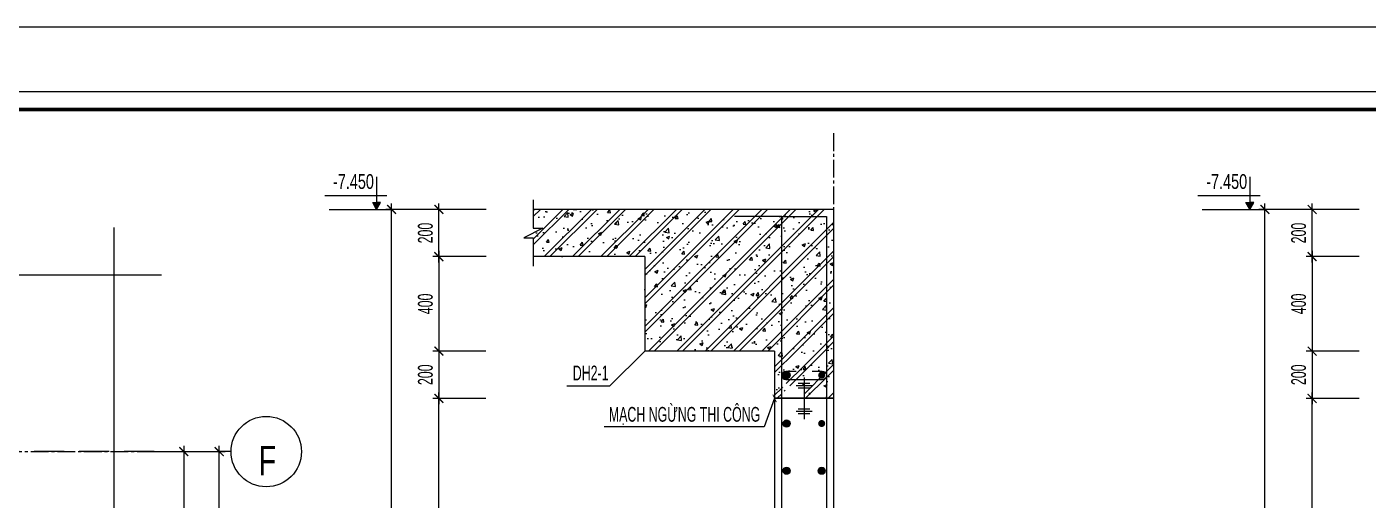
# Model space of a CAD drawing. Header units: millimetres. Extents: x 49116 to 95141, y 45601 to 60451.
# Drawn here: x 58884 to 64564, y 58447 to 60451 of the extents above; entities that cross this region are included whole.
import ezdxf

# ---------------------------------------------------------------- set-up
doc = ezdxf.new("R2010")
doc.units = ezdxf.units.MM
doc.header["$MEASUREMENT"] = 0
doc.linetypes.add('CENTER2', pattern=[1.125, 0.75, -0.125, 0.125, -0.125])
doc.linetypes.add('HIDDEN', pattern=[9.525, 6.35, -3.175])
doc.layers.get('DEFPOINTS').update_dxf_attribs({"color": 252})
for name, color, linetype in [('CDC-KHUNGTEN', 7, 'Continuous'), ('CDC.01.AXIS', 160, 'CENTER2'), ('CDC.02.DIM', 1, 'Continuous'), ('CDC.03.BORDER', 3, 'Continuous'), ('CDC.04.HIDDEN', 8, 'HIDDEN'), ('CDC.05.STEEL', 4, 'Continuous'), ('CDC.06.TEXT', 2, 'Continuous'), ('CDC.10.HATCH', 251, 'Continuous'), ('CDC.16.BIGTEXT', 6, 'Continuous')]:
    doc.layers.add(name, color=color, linetype=linetype)
doc.layers.add('CDC_11.NOTE', color=8, linetype='Continuous', lineweight=18)
doc.layers.add('KCS_CHI', color=1, linetype='Continuous', lineweight=15)
doc.styles.add('arial', font='arial.ttf', dxfattribs={"width": 0.6})
doc.styles.add('arial1', font='arial.ttf', dxfattribs={"width": 0.7})
doc.linetypes.add('ZIGZAG', pattern='A,0.0001,-0.2,[131,ltypeshp.shx,S=0.2,R=0,X=-0.2,Y=0],-0.4,[131,ltypeshp.shx,S=0.2,R=180,X=0.2,Y=0],-0.2', length=0.8001)
doc.dimstyles.new('1-25', dxfattribs={"dimscale": 25, "dimtxt": 2.5, "dimasz": 1, "dimexe": 1, "dimexo": 1, "dimgap": 1, "dimtad": 1, "dimdec": 0, "dimrnd": 1, "dimdsep": 46, "dimtxsty": 'arial1', "dimblk": 'ARCHTICK', "dimcen": 1, "dimdle": 1, "dimclrd": 1, "dimclre": 1, "dimclrt": 2, "dimadec": 0, "dimazin": 0, "dimtfac": 0.00072, "dimtdec": 0, "dimtix": 1, "dimtmove": 2, "dimatfit": 3, "dimldrblk": 'ARCHTICK', "dimfxl": 1, "dimtolj": 1, "dimarcsym": 0})
doc.dimstyles.new('DIM25', dxfattribs={"dimscale": 25, "dimtxt": 2.5, "dimasz": 1.5, "dimexe": 1, "dimexo": 0, "dimgap": 1, "dimtad": 1, "dimdec": 0, "dimzin": 0, "dimdsep": 46, "dimtxsty": 'arial', "dimblk1": 'ARCHTICK', "dimblk2": 'ARCHTICK', "dimsah": 1, "dimcen": 0.09, "dimdle": 1, "dimclrd": 256, "dimclre": 1, "dimclrt": 2, "dimadec": 0, "dimazin": 0, "dimtfac": 1, "dimtdec": 0, "dimtix": 1, "dimtmove": 2, "dimatfit": 0, "dimldrblk": 'DOT', "dimfxl": 50, "dimtolj": 1, "dimtzin": 0, "dimarcsym": 0})
doc.dimstyles.new('dim50', dxfattribs={"dimscale": 25, "dimtxt": 2.5, "dimasz": 1.5, "dimexe": 1, "dimexo": 0, "dimgap": 1, "dimtad": 1, "dimdec": 0, "dimlfac": 2, "dimzin": 0, "dimdsep": 46, "dimtxsty": 'arial', "dimblk1": 'ARCHTICK', "dimblk2": 'ARCHTICK', "dimsah": 1, "dimcen": 0.09, "dimdle": 1, "dimclrd": 256, "dimclre": 1, "dimclrt": 2, "dimadec": 0, "dimazin": 0, "dimtfac": 1, "dimtdec": 0, "dimtix": 1, "dimtmove": 2, "dimatfit": 0, "dimldrblk": 'DOT', "dimfxl": 50, "dimtolj": 1, "dimtzin": 0, "dimarcsym": 0})
pattern_1 = [(50, (38656.8, 85479.55), (143.45204, -12.55043), [15, -165]), (355, (38656.8, 85479.55), (-27.75027, 150.4384), [12, -132]), (100.4514, (38668.76, 85478.5), (115.7019, 137.8879), [12.74804, -140.2284]), (46.1842, (38656.8, 85519.55), (213.4482, -33.1038), [22.5, -247.5]), (96.6356, (38674.59, 85516.79), (186.9325, 194.8236), [19.122, -210.3426]), (351.1842, (38656.8, 85519.55), (186.9324, 194.8237), [18, -198]), (21, (38676.8, 85509.55), (119.3814, -80.52378), [15, -165]), (326, (38676.8, 85509.55), (48.66307, 145.03), [12, -132]), (71.4514, (38686.75, 85502.84), (168.0445, 64.5061), [12.74804, -140.2284]), (37.5, (38656.8, 85479.547), (2.43197, 66.57877), [0, -130.4, 0, -134, 0, -132.5]), (7.5, (38656.8, 85479.55), (52.61391, 78.88234), [0, -76.4, 0, -127.4, 0, -50.5]), (327.5, (38612.2, 85479.547), (106.76449, -4.510974), [0, -50, 0, -156, 0, -207]), (317.5, (38592.2, 85479.55), (116.63723, 20.021), [0, -65, 0, -103.6, 0, -147]), (45, (38656.8, 85479.55), (-60.10408, 60.10408), []), (45, (38656.8, 85504.05), (-60.10408, 60.10408), [])]

# ---------------------------------------------------------------- blocks, each defined once
blk = doc.blocks.new('_ArchTick')
at = {"color": 0, "linetype": 'ByBlock', "const_width": 0.15}
blk.add_lwpolyline([(-0.5, -0.5), (0.5, 0.5)], dxfattribs=at)
blk = doc.blocks.new('*D82')
at = {"layer": 'CDC.02.DIM', "color": 1, "lineweight": -2, "transparency": 16777216}
for p, q in [((59399.6, 58652.3), (59723.5, 58652.3)), ((59399.6, 55172.3), (59723.5, 55172.3))]:
    blk.add_line(p, q, dxfattribs=at)
at = {"layer": 'CDC.02.DIM', "lineweight": -2, "transparency": 16777216}
blk.add_line((59698.5, 55147.3), (59698.5, 58677.3), dxfattribs=at)
at = {"layer": 'DEFPOINTS', "color": 0, "transparency": 16777216}
for p in [(59399.6, 58652.3), (59698.5, 58652.3), (59399.6, 55172.3)]:
    blk.add_point(p, dxfattribs=at)
at = {"layer": 'CDC.02.DIM', "lineweight": -2, "transparency": 16777216, "xscale": 37.5, "yscale": 37.5, "zscale": 37.5}
for p, rotation in [((59698.5, 58652.3), 90), ((59698.5, 55172.3), 270)]:
    blk.add_blockref('_ArchTick', p, dxfattribs=dict(at, rotation=rotation))
at = {"layer": 'CDC.02.DIM', "color": 2, "transparency": 16777216, "insert": (59641.6, 56912.3), "char_height": 62.5, "attachment_point": 5, "rotation": 90, "style": 'arial'}
blk.add_mtext('\\A1;6960', dxfattribs=at)
blk = doc.blocks.new('_DOT')
at = {"color": 0, "linetype": 'ByBlock'}
blk.add_line((-0.5, 0), (-1, 0), dxfattribs=at)
at = {"color": 0, "linetype": 'ByBlock', "const_width": 0.5}
blk.add_lwpolyline([(-0.25, 0, 1), (0.25, 0, 1)], format="xyb", close=True, dxfattribs=at)
blk = doc.blocks.new('*D95')
at = {"layer": 'CDC.02.DIM', "color": 1, "lineweight": -2, "transparency": 16777216}
for p, q in [((60827.7, 58877.6), (60603.7, 58877.6)), ((60827.7, 56528), (60603.7, 56528))]:
    blk.add_line(p, q, dxfattribs=at)
at = {"layer": 'CDC.02.DIM', "lineweight": -2, "transparency": 16777216}
blk.add_line((60628.7, 56503), (60628.7, 58902.6), dxfattribs=at)
at = {"layer": 'DEFPOINTS', "color": 0, "transparency": 16777216}
for p in [(60628.7, 58877.6), (60827.7, 58877.6), (60827.7, 56528)]:
    blk.add_point(p, dxfattribs=at)
at = {"layer": 'CDC.02.DIM', "lineweight": -2, "transparency": 16777216, "xscale": 37.5, "yscale": 37.5, "zscale": 37.5}
for p, rotation in [((60628.7, 58877.6), 90), ((60628.7, 56528), 270)]:
    blk.add_blockref('_ArchTick', p, dxfattribs=dict(at, rotation=rotation))
at = {"layer": 'CDC.02.DIM', "color": 2, "transparency": 16777216, "insert": (60571.8, 57702.8), "char_height": 62.5, "attachment_point": 5, "rotation": 90, "style": 'arial'}
blk.add_mtext('\\A1;2350', dxfattribs=at)
blk = doc.blocks.new('*D96')
at = {"layer": 'CDC.02.DIM', "color": 1, "lineweight": -2, "transparency": 16777216}
for p, q in [((60828.7, 59678), (60603.7, 59678)), ((60828.7, 59478), (60603.7, 59478))]:
    blk.add_line(p, q, dxfattribs=at)
at = {"layer": 'CDC.02.DIM', "lineweight": -2, "transparency": 16777216}
blk.add_line((60628.7, 59453), (60628.7, 59703), dxfattribs=at)
at = {"layer": 'DEFPOINTS', "color": 0, "transparency": 16777216}
for p in [(60628.7, 59678), (60828.7, 59678), (60828.7, 59478)]:
    blk.add_point(p, dxfattribs=at)
at = {"layer": 'CDC.02.DIM', "lineweight": -2, "transparency": 16777216, "xscale": 37.5, "yscale": 37.5, "zscale": 37.5}
for p, rotation in [((60628.7, 59678), 90), ((60628.7, 59478), 270)]:
    blk.add_blockref('_ArchTick', p, dxfattribs=dict(at, rotation=rotation))
at = {"layer": 'CDC.02.DIM', "color": 2, "transparency": 16777216, "insert": (60571.8, 59578), "char_height": 62.5, "attachment_point": 5, "rotation": 90, "style": 'arial'}
blk.add_mtext('\\A1;200', dxfattribs=at)
blk = doc.blocks.new('*D97')
at = {"layer": 'CDC.02.DIM', "color": 1, "lineweight": -2, "transparency": 16777216}
for p, q in [((60828.7, 59678), (60403.7, 59678)), ((60828.7, 56528), (60403.7, 56528))]:
    blk.add_line(p, q, dxfattribs=at)
at = {"layer": 'CDC.02.DIM', "lineweight": -2, "transparency": 16777216}
blk.add_line((60428.7, 56503), (60428.7, 59703), dxfattribs=at)
at = {"layer": 'DEFPOINTS', "color": 0, "transparency": 16777216}
for p in [(60428.7, 59678), (60828.7, 59678), (60828.7, 56528)]:
    blk.add_point(p, dxfattribs=at)
at = {"layer": 'CDC.02.DIM', "lineweight": -2, "transparency": 16777216, "xscale": 37.5, "yscale": 37.5, "zscale": 37.5}
for p, rotation in [((60428.7, 59678), 90), ((60428.7, 56528), 270)]:
    blk.add_blockref('_ArchTick', p, dxfattribs=dict(at, rotation=rotation))
at = {"layer": 'CDC.02.DIM', "color": 2, "transparency": 16777216, "insert": (60371.8, 58103), "char_height": 62.5, "attachment_point": 5, "rotation": 90, "style": 'arial'}
blk.add_mtext('\\A1;3150', dxfattribs=at)
blk = doc.blocks.new('*D105')
at = {"layer": 'CDC.02.DIM', "color": 1, "lineweight": -2, "transparency": 16777216}
for p, q in [((64526.1, 58877.6), (64302, 58877.6)), ((64527, 56528), (64302, 56528))]:
    blk.add_line(p, q, dxfattribs=at)
at = {"layer": 'CDC.02.DIM', "lineweight": -2, "transparency": 16777216}
blk.add_line((64327, 56503), (64327, 58902.6), dxfattribs=at)
at = {"layer": 'DEFPOINTS', "color": 0, "transparency": 16777216}
for p in [(64327, 58877.6), (64526.1, 58877.6), (64527, 56528)]:
    blk.add_point(p, dxfattribs=at)
at = {"layer": 'CDC.02.DIM', "lineweight": -2, "transparency": 16777216, "xscale": 37.5, "yscale": 37.5, "zscale": 37.5}
for p, rotation in [((64327, 58877.6), 90), ((64327, 56528), 270)]:
    blk.add_blockref('_ArchTick', p, dxfattribs=dict(at, rotation=rotation))
at = {"layer": 'CDC.02.DIM', "color": 2, "transparency": 16777216, "insert": (64270.1, 57702.8), "char_height": 62.5, "attachment_point": 5, "rotation": 90, "style": 'arial'}
blk.add_mtext('\\A1;2350', dxfattribs=at)
blk = doc.blocks.new('*D106')
at = {"layer": 'CDC.02.DIM', "color": 1, "lineweight": -2, "transparency": 16777216}
for p, q in [((64527, 59678), (64302, 59678)), ((64527, 59478), (64302, 59478))]:
    blk.add_line(p, q, dxfattribs=at)
at = {"layer": 'CDC.02.DIM', "lineweight": -2, "transparency": 16777216}
blk.add_line((64327, 59453), (64327, 59703), dxfattribs=at)
at = {"layer": 'DEFPOINTS', "color": 0, "transparency": 16777216}
for p in [(64327, 59678), (64527, 59678), (64527, 59478)]:
    blk.add_point(p, dxfattribs=at)
at = {"layer": 'CDC.02.DIM', "lineweight": -2, "transparency": 16777216, "xscale": 37.5, "yscale": 37.5, "zscale": 37.5}
for p, rotation in [((64327, 59678), 90), ((64327, 59478), 270)]:
    blk.add_blockref('_ArchTick', p, dxfattribs=dict(at, rotation=rotation))
at = {"layer": 'CDC.02.DIM', "color": 2, "transparency": 16777216, "insert": (64270.1, 59578), "char_height": 62.5, "attachment_point": 5, "rotation": 90, "style": 'arial'}
blk.add_mtext('\\A1;200', dxfattribs=at)
blk = doc.blocks.new('*D107')
at = {"layer": 'CDC.02.DIM', "color": 1, "lineweight": -2, "transparency": 16777216}
for p, q in [((64527, 59678), (64102.1, 59678)), ((64527, 56528), (64102.1, 56528))]:
    blk.add_line(p, q, dxfattribs=at)
at = {"layer": 'CDC.02.DIM', "lineweight": -2, "transparency": 16777216}
blk.add_line((64127.1, 56503), (64127.1, 59703), dxfattribs=at)
at = {"layer": 'DEFPOINTS', "color": 0, "transparency": 16777216}
for p in [(64127.1, 59678), (64527, 59678), (64527, 56528)]:
    blk.add_point(p, dxfattribs=at)
at = {"layer": 'CDC.02.DIM', "lineweight": -2, "transparency": 16777216, "xscale": 37.5, "yscale": 37.5, "zscale": 37.5}
for p, rotation in [((64127.1, 59678), 90), ((64127.1, 56528), 270)]:
    blk.add_blockref('_ArchTick', p, dxfattribs=dict(at, rotation=rotation))
at = {"layer": 'CDC.02.DIM', "color": 2, "transparency": 16777216, "insert": (64070.1, 58103), "char_height": 62.5, "attachment_point": 5, "rotation": 90, "style": 'arial'}
blk.add_mtext('\\A1;3150', dxfattribs=at)
blk = doc.blocks.new('*D206')
at = {"layer": 'CDC.02.DIM', "color": 1, "lineweight": -2, "transparency": 16777216}
for p, q in [((60827.7, 59478), (60603.7, 59478)), ((60827.7, 59078), (60603.7, 59078))]:
    blk.add_line(p, q, dxfattribs=at)
at = {"layer": 'CDC.02.DIM', "lineweight": -2, "transparency": 16777216}
blk.add_line((60628.7, 59503), (60628.7, 59053), dxfattribs=at)
at = {"layer": 'DEFPOINTS', "color": 0, "transparency": 16777216}
for p in [(60827.7, 59478), (60628.7, 59078), (60827.7, 59078)]:
    blk.add_point(p, dxfattribs=at)
at = {"layer": 'CDC.02.DIM', "lineweight": -2, "transparency": 16777216, "xscale": 37.5, "yscale": 37.5, "zscale": 37.5}
for p, rotation in [((60628.7, 59478), 90), ((60628.7, 59078), 270)]:
    blk.add_blockref('_ArchTick', p, dxfattribs=dict(at, rotation=rotation))
at = {"layer": 'CDC.02.DIM', "color": 2, "transparency": 16777216, "insert": (60571.8, 59278), "char_height": 62.5, "attachment_point": 5, "rotation": 90, "style": 'arial'}
blk.add_mtext('\\A1;400', dxfattribs=at)
blk = doc.blocks.new('*D207')
at = {"layer": 'CDC.02.DIM', "lineweight": -2, "transparency": 16777216}
blk.add_line((60628.7, 59103), (60628.7, 58852.6), dxfattribs=at)
at = {"layer": 'CDC.02.DIM', "color": 1, "lineweight": -2, "transparency": 16777216}
for p, q in [((60827.7, 59078), (60603.7, 59078)), ((60827.7, 58877.6), (60603.7, 58877.6))]:
    blk.add_line(p, q, dxfattribs=at)
at = {"layer": 'DEFPOINTS', "color": 0, "transparency": 16777216}
for p in [(60827.7, 59078), (60628.7, 58877.6), (60827.7, 58877.6)]:
    blk.add_point(p, dxfattribs=at)
at = {"layer": 'CDC.02.DIM', "lineweight": -2, "transparency": 16777216, "xscale": 37.5, "yscale": 37.5, "zscale": 37.5}
for p, rotation in [((60628.7, 59078), 90), ((60628.7, 58877.6), 270)]:
    blk.add_blockref('_ArchTick', p, dxfattribs=dict(at, rotation=rotation))
at = {"layer": 'CDC.02.DIM', "color": 2, "transparency": 16777216, "insert": (60571.8, 58977.8), "char_height": 62.5, "attachment_point": 5, "rotation": 90, "style": 'arial'}
blk.add_mtext('\\A1;200', dxfattribs=at)
blk = doc.blocks.new('*D208')
at = {"layer": 'CDC.02.DIM', "color": 1, "lineweight": -2, "transparency": 16777216}
for p, q in [((64526.1, 59478), (64302, 59478)), ((64526.1, 59078), (64302, 59078))]:
    blk.add_line(p, q, dxfattribs=at)
at = {"layer": 'CDC.02.DIM', "lineweight": -2, "transparency": 16777216}
blk.add_line((64327, 59503), (64327, 59053), dxfattribs=at)
at = {"layer": 'DEFPOINTS', "color": 0, "transparency": 16777216}
for p in [(64526.1, 59478), (64327, 59078), (64526.1, 59078)]:
    blk.add_point(p, dxfattribs=at)
at = {"layer": 'CDC.02.DIM', "lineweight": -2, "transparency": 16777216, "xscale": 37.5, "yscale": 37.5, "zscale": 37.5}
for p, rotation in [((64327, 59478), 90), ((64327, 59078), 270)]:
    blk.add_blockref('_ArchTick', p, dxfattribs=dict(at, rotation=rotation))
at = {"layer": 'CDC.02.DIM', "color": 2, "transparency": 16777216, "insert": (64270.1, 59278), "char_height": 62.5, "attachment_point": 5, "rotation": 90, "style": 'arial'}
blk.add_mtext('\\A1;400', dxfattribs=at)
blk = doc.blocks.new('*D209')
at = {"layer": 'CDC.02.DIM', "lineweight": -2, "transparency": 16777216}
blk.add_line((64327, 59103), (64327, 58852.6), dxfattribs=at)
at = {"layer": 'CDC.02.DIM', "color": 1, "lineweight": -2, "transparency": 16777216}
for p, q in [((64526.1, 59078), (64302, 59078)), ((64526.1, 58877.6), (64302, 58877.6))]:
    blk.add_line(p, q, dxfattribs=at)
at = {"layer": 'DEFPOINTS', "color": 0, "transparency": 16777216}
for p in [(64526.1, 59078), (64327, 58877.6), (64526.1, 58877.6)]:
    blk.add_point(p, dxfattribs=at)
at = {"layer": 'CDC.02.DIM', "lineweight": -2, "transparency": 16777216, "xscale": 37.5, "yscale": 37.5, "zscale": 37.5}
for p, rotation in [((64327, 59078), 90), ((64327, 58877.6), 270)]:
    blk.add_blockref('_ArchTick', p, dxfattribs=dict(at, rotation=rotation))
at = {"layer": 'CDC.02.DIM', "color": 2, "transparency": 16777216, "insert": (64270.1, 58977.8), "char_height": 62.5, "attachment_point": 5, "rotation": 90, "style": 'arial'}
blk.add_mtext('\\A1;200', dxfattribs=at)
blk = doc.blocks.new('KHUNG A1')
at = {"layer": 'CDC-KHUNGTEN', "color": 8}
blk.add_lwpolyline([(10368.18, 709.17), (10447.22, 709.17), (10447.22, 1281.17), (9647.22, 1281.17), (9647.22, 709.17), (10368.18, 709.17)], dxfattribs=at)
at = {"layer": 'CDC-KHUNGTEN', "color": 255, "lineweight": 60}
blk.add_lwpolyline([(10366.22, 712.17), (10366.22, 1278.17), (9650.22, 1278.17), (9650.22, 712.17), (10366.22, 712.17)], close=True, dxfattribs=at)
at = {"layer": 'DEFPOINTS', "color": 1, "ltscale": 0.2}
blk.add_lwpolyline([(9617.22, 698.17), (9617.22, 1292.17), (10458.22, 1292.17), (10458.22, 698.17), (9617.22, 698.17)], close=True, dxfattribs=at)
blk = doc.blocks.new('bang')
at = {"layer": 'CDC_11.NOTE', "ltscale": 3}
for points in [[(-25, 65), (25, 65)], [(0, 90), (0, -90)], [(-35, 55), (35, 55)], [(-25, 45), (25, 45)], [(-35, -55), (35, -55)], [(-25, -45), (25, -45)], [(-25, -65), (25, -65)]]:
    blk.add_lwpolyline(points, dxfattribs=at)
blk = doc.blocks.new('*D221')
at = {"layer": 'CDC.02.DIM', "color": 1, "lineweight": -2, "transparency": 16777216}
for p, q in [((59399.6, 58652.3), (59573.5, 58652.3)), ((59399.6, 56902.3), (59573.5, 56902.3))]:
    blk.add_line(p, q, dxfattribs=at)
at = {"layer": 'CDC.02.DIM', "lineweight": -2, "transparency": 16777216}
blk.add_line((59548.5, 58677.3), (59548.5, 56877.3), dxfattribs=at)
at = {"layer": 'DEFPOINTS', "color": 0, "transparency": 16777216}
for p in [(59399.6, 58652.3), (59399.6, 56902.3), (59548.5, 56902.3)]:
    blk.add_point(p, dxfattribs=at)
at = {"layer": 'CDC.02.DIM', "lineweight": -2, "transparency": 16777216, "xscale": 37.5, "yscale": 37.5, "zscale": 37.5}
for p, rotation in [((59548.5, 58652.3), 90), ((59548.5, 56902.3), 270)]:
    blk.add_blockref('_ArchTick', p, dxfattribs=dict(at, rotation=rotation))
at = {"layer": 'CDC.02.DIM', "color": 2, "transparency": 16777216, "insert": (59491.5, 57777.3), "char_height": 62.5, "attachment_point": 5, "rotation": 90, "style": 'arial'}
blk.add_mtext('\\A1;3500', dxfattribs=at)

msp = doc.modelspace()

# ---------------------------------------------------------------- hatches: boundary and pattern name
at = {"layer": 'CDC.05.STEEL'}
for points in [[(62116.12, 58975.92, 1), (62086.12, 58975.92, 1)], [(62235.04, 58975.92, -1), (62265.04, 58975.92, -1)], [(62116.12, 58771.3, 1), (62086.12, 58771.3, 1)], [(62235.04, 58771.3, -1), (62265.04, 58771.3, -1)], [(62116.12, 58571.3, 1), (62086.12, 58571.3, 1)], [(62235.04, 58571.3, -1), (62265.04, 58571.3, -1)]]:
    msp.add_hatch(color=1, dxfattribs=at).paths.add_polyline_path(points)
at = {"layer": 'CDC.10.HATCH'}
h = msp.add_hatch(dxfattribs=at)
h.set_pattern_fill('CHAU-01', color=256, scale=20, style=0, pattern_type=2)
h.set_pattern_definition(pattern_1)
h.paths.add_polyline_path([(61500.58, 59078.02), (62175.58, 59078.02), (62175.58, 59678.02), (61028.67, 59678.02), (61028.67, 59598.02), (61068.67, 59598.02), (60988.67, 59558.02), (61028.67, 59558.02), (61028.67, 59478.02), (61500.58, 59478.02)])
h.paths.add_polyline_path([(62300.58, 59078.02), (62300.58, 59678.02), (62175.58, 59678.02), (62175.58, 59078.02)])
h = msp.add_hatch(dxfattribs=at)
h.set_pattern_fill('CHAU-01', color=256, scale=20, style=0, pattern_type=2)
h.set_pattern_definition(pattern_1)
h.paths.add_polyline_path([(62270.58, 59078.02), (62175.58, 59078.02), (62175.58, 58906.49), (62252.35, 58906.49, 0.4142136), (62270.58, 58924.71)], flags=16)
h.paths.add_polyline_path([(62175.58, 59078.02), (62050.58, 59078.02), (62050.58, 58878.02), (62175.58, 58878.02)])
h.paths.add_polyline_path([(62116.12, 58925.92, -1), (62086.12, 58925.92, -1)], flags=16)
h.paths.add_polyline_path([(62300.58, 59078.02), (62175.58, 59078.02), (62175.58, 58878.02), (62300.58, 58878.02)])
h.paths.add_polyline_path([(62270.58, 58924.71, -0.4142136), (62252.35, 58906.49), (62175.58, 58906.49), (62175.58, 58885.27, -0.3749931), (62183.8, 58878.02), (62200.61, 58878.02, -0.8768493), (62217.13, 58878.02), (62233.94, 58878.02, -0.8768511), (62250.47, 58878.02), (62267.28, 58878.02, -0.2032589), (62270.58, 58883.63)])
h.paths.add_polyline_path([(62175.55, 58906.49), (62098.8, 58906.49, -0.4142136), (62080.58, 58924.71), (62080.58, 58884.24, -0.2216008), (62083.88, 58878.02), (62100.57, 58878.02, -0.9487599), (62117.22, 58878.02), (62133.94, 58878.02, -0.8768459), (62150.47, 58878.02), (62167.28, 58878.02, -0.3767266), (62175.55, 58885.27)], flags=16)
at = {"layer": 'DEFPOINTS'}
h = msp.add_hatch(dxfattribs=at)
h.set_pattern_fill('CHAU-01', color=256, scale=20, style=0, pattern_type=2)
h.set_pattern_definition(pattern_1)
h.paths.add_polyline_path([(62270.58, 59078.02), (62175.58, 59078.02), (62175.58, 58906.49), (62252.35, 58906.49, 0.4142136), (62270.58, 58924.71)])
h.paths.add_polyline_path([(62270.58, 58924.71, -0.4142136), (62252.35, 58906.49), (62175.58, 58906.49), (62175.58, 58885.27, -0.3749931), (62183.8, 58878.02), (62200.61, 58878.02, -0.8768493), (62217.13, 58878.02), (62233.94, 58878.02, -0.8768511), (62250.47, 58878.02), (62267.28, 58878.02, -0.2032589), (62270.58, 58883.63)])
at = {"layer": 'KCS_CHI'}
for points in [[(60365.24, 59707.02), (60348.74, 59707.02), (60365.24, 59678.02)], [(60365.24, 59707.02), (60381.74, 59707.02), (60365.24, 59678.02)], [(64063.55, 59707.02), (64047.05, 59707.02), (64063.55, 59678.02)], [(64063.55, 59707.02), (64080.05, 59707.02), (64063.55, 59678.02)]]:
    msp.add_hatch(color=256, dxfattribs=at).paths.add_polyline_path(points)

# ---------------------------------------------------------------- linework, layer by layer
at = {"layer": 'CDC.01.AXIS', "ltscale": 100}
for p, q in [((62300.58, 60000.36), (62300.58, 55874.19)), ((50688.22, 58652.3), (59498.48, 58652.3))]:
    msp.add_line(p, q, dxfattribs=at)
at = {"layer": 'CDC.03.BORDER'}
for p, q in [((62300.58, 59678.02), (61028.67, 59678.02)), ((61500.58, 59478.02), (61028.67, 59478.02)), ((62050.58, 59078.02), (61500.58, 59078.02)), ((62050.58, 58878.02), (62300.58, 58878.02)), ((62050.58, 58878.02), (62300.58, 58878.02))]:
    msp.add_line(p, q, dxfattribs=at)
at = {"layer": 'CDC.03.BORDER', "ltscale": 5}
for p, q in [((62300.58, 59678.02), (62300.58, 56528.02)), ((61500.58, 59478.02), (61500.58, 59078.02)), ((62050.58, 59078.02), (62050.58, 56778.02))]:
    msp.add_line(p, q, dxfattribs=at)
at = {"layer": 'CDC.03.BORDER', "linetype": 'ZIGZAG', "ltscale": 40}
msp.add_line((62300.58, 58878.02), (62050.58, 58878.02), dxfattribs=at)
at = {"layer": 'CDC.04.HIDDEN', "ltscale": 20}
msp.add_line((59422.85, 58652.3), (57927.85, 58652.3), dxfattribs=at)
at = {"layer": 'CDC.05.STEEL'}
for points in [[(61880.58, 56058.02), (62080.58, 56058.02), (62080.58, 59648.02), (61880.58, 59648.02)], [(62070.58, 59648.02), (62270.58, 59648.02), (62270.58, 56058.02), (62470.58, 56058.02)]]:
    msp.add_lwpolyline(points, dxfattribs=at)
msp.add_lwpolyline([(62209.83, 58992.94), (62252.35, 58992.94, -1), (62252.35, 58956.49), (62098.8, 58956.49, -1), (62098.8, 58992.94), (62141.33, 58992.94)], format="xyb", dxfattribs=at)
at = {"layer": 'CDC.05.STEEL', "color": 1}
for centre in [(62101.12, 58975.92), (62101.12, 58771.3), (62101.12, 58571.3)]:
    msp.add_circle(centre, 15, dxfattribs=at)
at = {"layer": 'KCS_CHI'}
for p, q in [((60365.24, 59815.52), (60365.24, 59678.02)), ((64063.55, 59815.52), (64063.55, 59678.02)), ((60145.24, 59736.52), (60408.24, 59736.52)), ((60365.24, 59678.02), (60348.74, 59707.02)), ((60348.74, 59707.02), (60365.24, 59707.02)), ((60365.24, 59678.02), (60381.74, 59707.02)), ((60381.74, 59707.02), (60365.24, 59707.02)), ((63843.55, 59736.52), (64106.55, 59736.52)), ((64063.55, 59678.02), (64047.05, 59707.02)), ((64047.05, 59707.02), (64063.55, 59707.02)), ((64063.55, 59678.02), (64080.05, 59707.02)), ((64080.05, 59707.02), (64063.55, 59707.02)), ((60163.48, 59678.02), (60428.74, 59678.02)), ((63861.79, 59678.02), (64127.05, 59678.02)), ((61500.58, 59078.02), (61350.98, 58929.12)), ((61350.98, 58929.12), (61170.83, 58929.12)), ((59748.48, 58652.3), (59698.48, 58652.3))]:
    msp.add_line(p, q, dxfattribs=at)
for points in [[(61028.67, 59718.02), (61028.67, 59598.02), (61068.67, 59598.02), (60988.67, 59558.02), (61028.67, 59558.02), (61028.67, 59438.02)], [(59254.21, 54408.82), (59254.21, 56703.18), (59158.81, 56703.18), (59349.61, 56798.58), (59254.21, 56798.58), (59254.21, 59601.31)], [(50702.95, 59401.31), (54755.15, 59401.31), (54755.15, 59496.71), (54850.55, 59305.91), (54850.55, 59401.31), (59454.21, 59401.31)]]:
    msp.add_lwpolyline(points, dxfattribs=at)
for centre, radius in [((59897.62, 58652.3), 149.14), ((62250.04, 58571.3), 15)]:
    msp.add_circle(centre, radius, dxfattribs=at)

# ---------------------------------------------------------------- block references
at = {"xscale": 24.99999999999999, "yscale": 24.99999999999999, "zscale": 24.99999999999999}
msp.add_blockref('KHUNG A1', (-191314.8, 28147.01), dxfattribs=at)
at = {"layer": 'KCS_CHI', "xscale": 0.9799999999999999, "yscale": 0.9799999999999999, "zscale": 0.9799999999999999}
msp.add_blockref('bang', (62175.58, 58878.02), dxfattribs=at)

# ---------------------------------------------------------------- texts
at = {"layer": 'CDC.06.TEXT'}
for s, style, width, p in [('-7.450', 'arial1', 0.7, (60180.36, 59764.92)), ('-7.450', 'arial1', 0.7, (63878.67, 59764.92)), ('DH2-1', 'arial', 0.6, (61196.02, 58954.12)), ('MẠCH NGỪNG THI CÔNG', 'arial', 0.6, (61348.64, 58778.93))]:
    msp.add_text(s, height=62.5, dxfattribs=dict(at, style=style, width=width)).set_placement(p)
at = {"layer": 'CDC.16.BIGTEXT', "insert": (59902.89, 58551.56), "char_height": 125, "width": 116.16, "attachment_point": 8, "line_spacing_factor": 0.938532}
msp.add_mtext('{\\fArial|b0|i0|c163|p34;\\W0.7;F}', dxfattribs=at)

# ---------------------------------------------------------------- dimensions: what is measured, and where the dimension line sits
at = {"layer": 'CDC.02.DIM'}
for base, p1, p2, dimstyle, picture, middle in [((60428.74, 59678.02), (60828.67, 56528.02), (60828.67, 59678.02), 'DIM25', '*D97', (60371.8, 58103.02)), ((60628.7, 59678.02), (60828.67, 59478.02), (60828.67, 59678.02), 'DIM25', '*D96', (60571.79, 59578.02)), ((64127.05, 59678.02), (64526.98, 56528.02), (64526.98, 59678.02), 'DIM25', '*D107', (64070.12, 58103.02)), ((64327.02, 59678.02), (64526.98, 59478.02), (64526.98, 59678.02), 'DIM25', '*D106', (64270.11, 59578.02)), ((60628.7, 59078.02), (60827.75, 59478.02), (60827.75, 59078.02), 'DIM25', '*D206', (60571.79, 59278.02)), ((64327.02, 59078.02), (64526.06, 59478.02), (64526.06, 59078.02), 'DIM25', '*D208', (64270.11, 59278.02)), ((60628.7, 58877.59), (60827.75, 59078.02), (60827.75, 58877.59), 'DIM25', '*D207', (60571.79, 58977.8)), ((64327.02, 58877.59), (64526.06, 59078.02), (64526.06, 58877.59), 'DIM25', '*D209', (64270.11, 58977.8)), ((60628.7, 58877.59), (60827.75, 56528.02), (60827.75, 58877.59), 'DIM25', '*D95', (60571.77, 57702.8)), ((64327.02, 58877.59), (64526.98, 56528.02), (64526.06, 58877.59), 'DIM25', '*D105', (64270.09, 57702.8)), ((59698.48, 58652.3), (59399.61, 55172.3), (59399.61, 58652.3), 'dim50', '*D82', (59641.57, 56912.3)), ((59548.48, 56902.3), (59399.61, 58652.3), (59399.61, 56902.3), 'dim50', '*D221', (59491.55, 57777.3))]:
    dim = msp.add_linear_dim(base=base, p1=p1, p2=p2, angle=90, dimstyle=dimstyle, dxfattribs=at)
    dim.commit()
    dim.dimension.update_dxf_attribs({"geometry": picture, "text_midpoint": middle})

# ---------------------------------------------------------------- leaders
msp.add_leader([(62050.55, 58878.02), (62006.04, 58757.75), (61329.35, 58757.75)], dimstyle='1-25', override={"dimgap": 1, "dimtad": 0}, dxfattribs=at)

doc.saveas('drawing.dxf')
